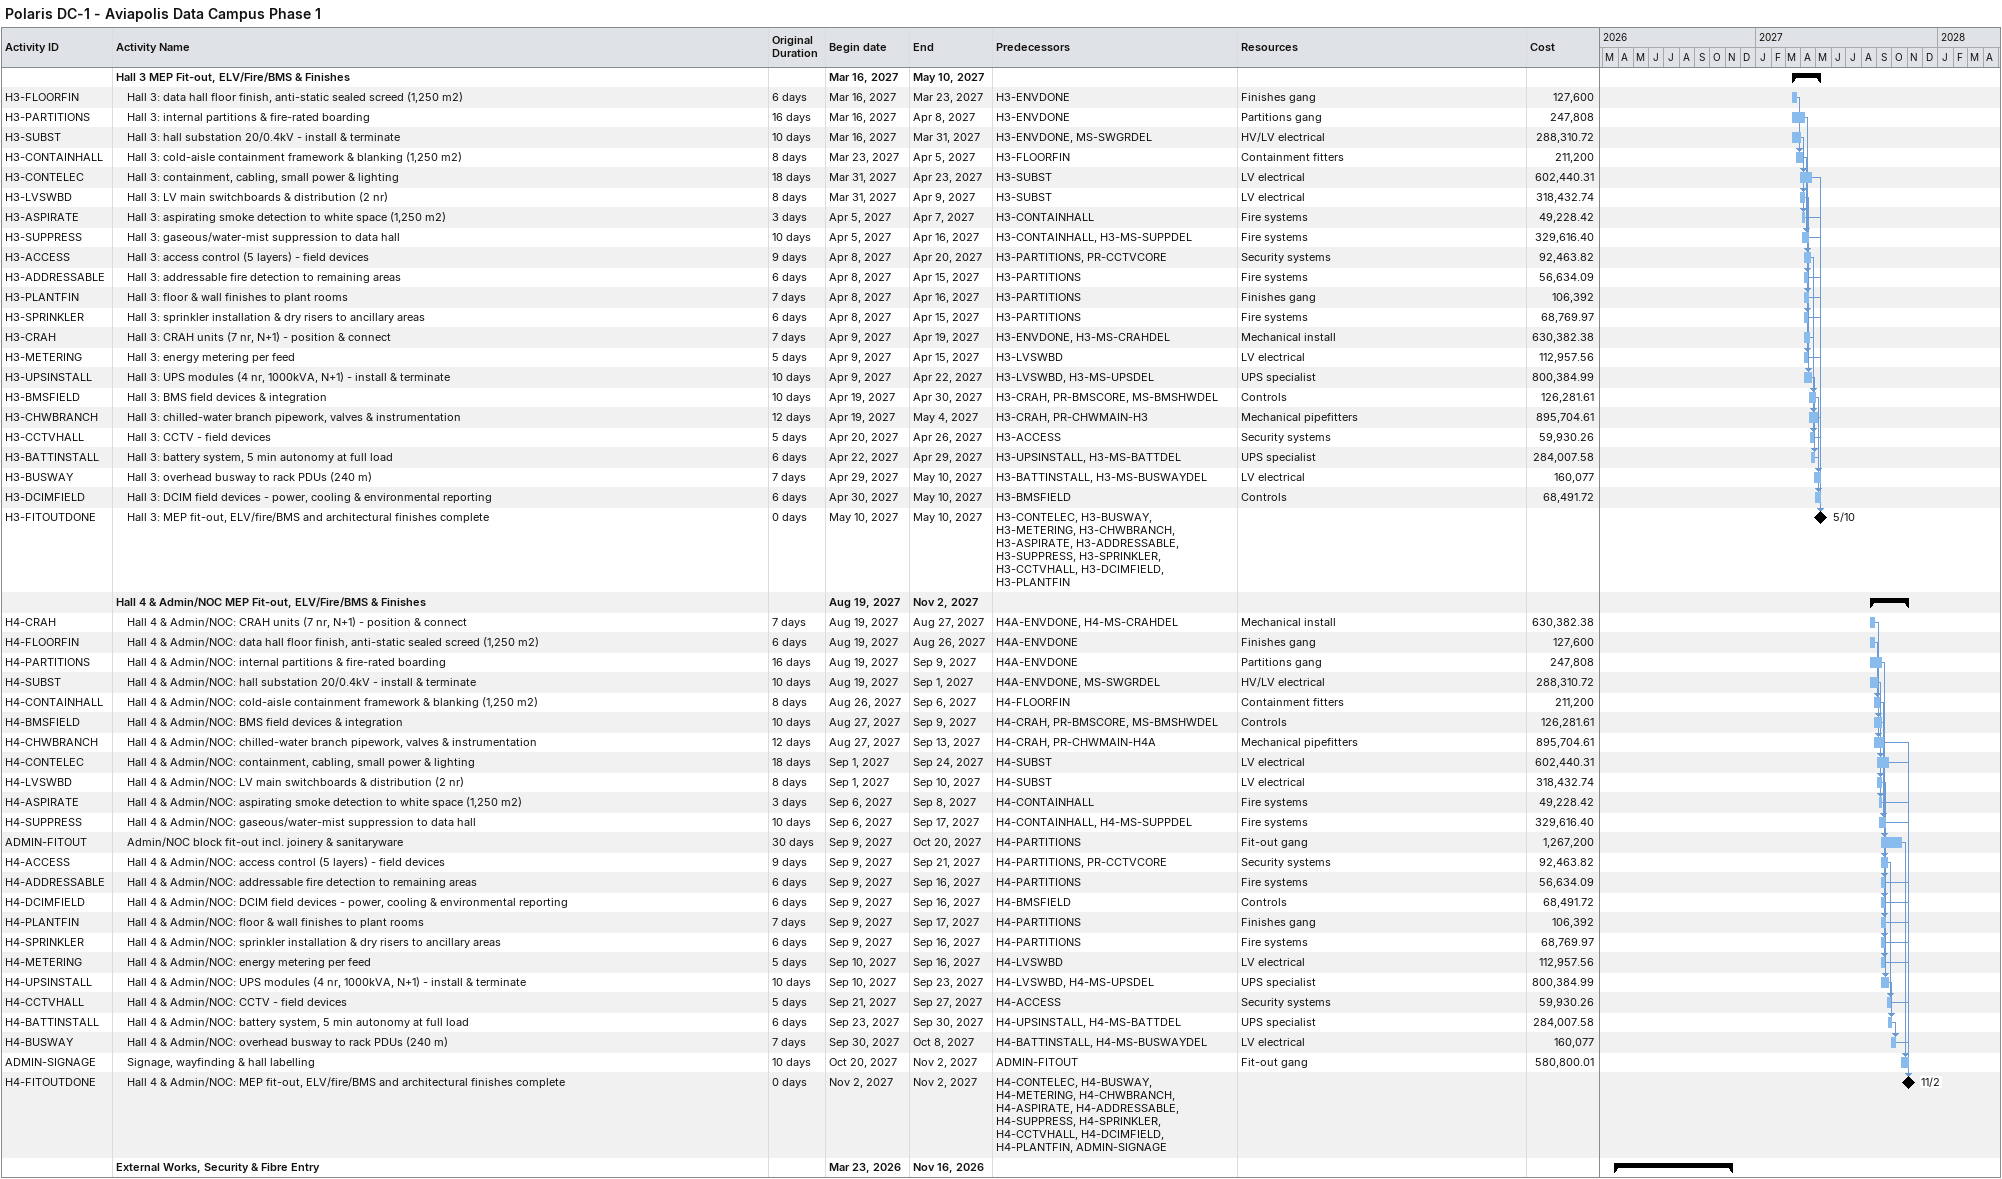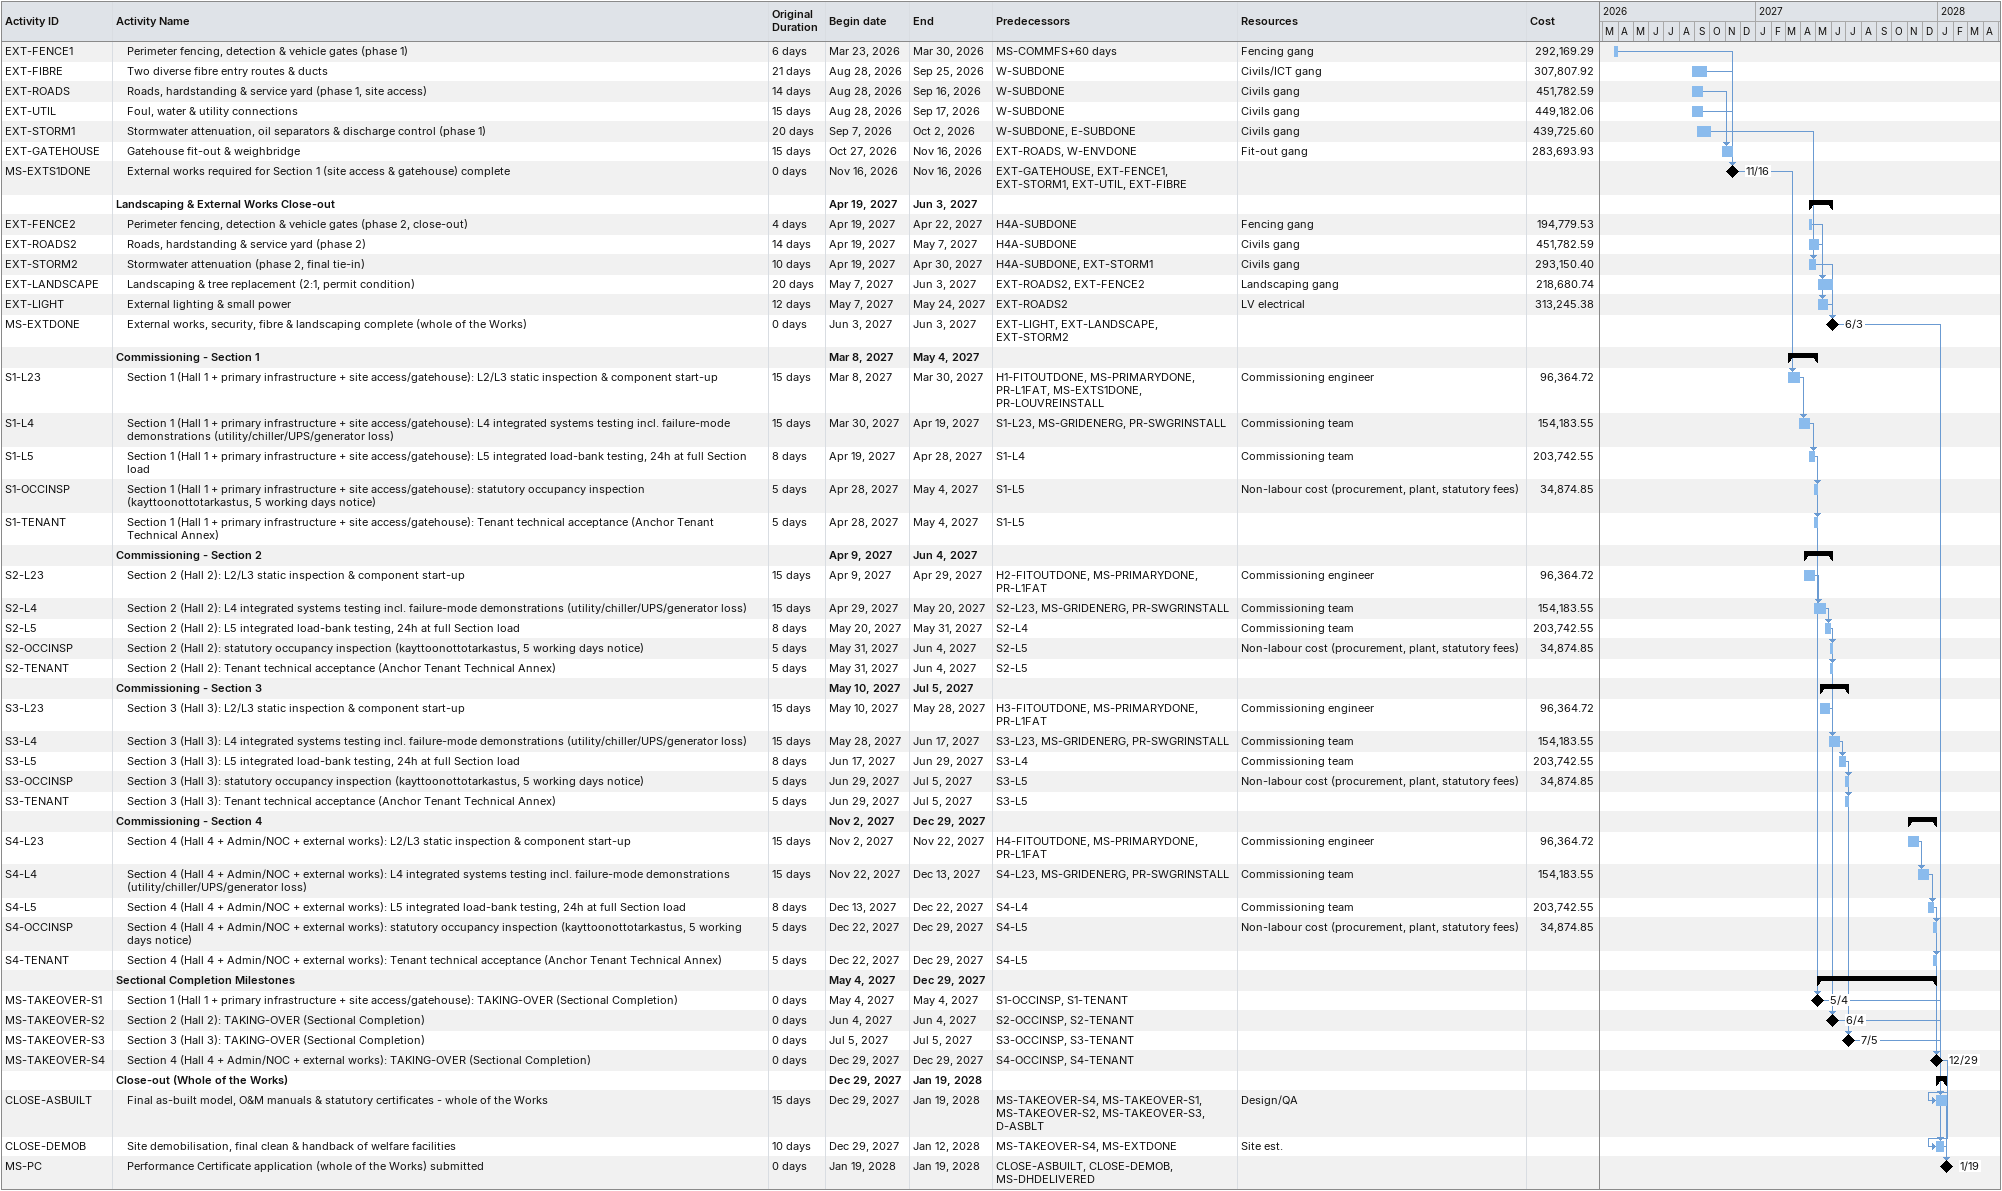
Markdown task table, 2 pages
Polaris DC-1 - Aviapolis Data Campus Phase 1

| ID | Level | Task | Original duration | Start | Finish | Predecessors | Resources | Cost |
|---|---|---|---|---|---|---|---|---|
|  | 1 | **Hall 3 MEP Fit-out, ELV/Fire/BMS & Finishes** |  | 2027-03-16 | 2027-05-10 |  |  |  |
| H3-FLOORFIN | 2 | Hall 3: data hall floor finish, anti-static sealed screed (1,250 m2) | 6d | 2027-03-16 | 2027-03-23 | H3-ENVDONE | Finishes gang | 127600 |
| H3-PARTITIONS | 2 | Hall 3: internal partitions & fire-rated boarding | 16d | 2027-03-16 | 2027-04-08 | H3-ENVDONE | Partitions gang | 247808 |
| H3-SUBST | 2 | Hall 3: hall substation 20/0.4kV - install & terminate | 10d | 2027-03-16 | 2027-03-31 | H3-ENVDONE, MS-SWGRDEL | HV/LV electrical | 288310.72 |
| H3-CONTAINHALL | 2 | Hall 3: cold-aisle containment framework & blanking (1,250 m2) | 8d | 2027-03-23 | 2027-04-05 | H3-FLOORFIN | Containment fitters | 211200 |
| H3-CONTELEC | 2 | Hall 3: containment, cabling, small power & lighting | 18d | 2027-03-31 | 2027-04-23 | H3-SUBST | LV electrical | 602440.31 |
| H3-LVSWBD | 2 | Hall 3: LV main switchboards & distribution (2 nr) | 8d | 2027-03-31 | 2027-04-09 | H3-SUBST | LV electrical | 318432.74 |
| H3-ASPIRATE | 2 | Hall 3: aspirating smoke detection to white space (1,250 m2) | 3d | 2027-04-05 | 2027-04-07 | H3-CONTAINHALL | Fire systems | 49228.42 |
| H3-SUPPRESS | 2 | Hall 3: gaseous/water-mist suppression to data hall | 10d | 2027-04-05 | 2027-04-16 | H3-CONTAINHALL, H3-MS-SUPPDEL | Fire systems | 329616.40 |
| H3-ACCESS | 2 | Hall 3: access control (5 layers) - field devices | 9d | 2027-04-08 | 2027-04-20 | H3-PARTITIONS, PR-CCTVCORE | Security systems | 92463.82 |
| H3-ADDRESSABLE | 2 | Hall 3: addressable fire detection to remaining areas | 6d | 2027-04-08 | 2027-04-15 | H3-PARTITIONS | Fire systems | 56634.09 |
| H3-PLANTFIN | 2 | Hall 3: floor & wall finishes to plant rooms | 7d | 2027-04-08 | 2027-04-16 | H3-PARTITIONS | Finishes gang | 106392 |
| H3-SPRINKLER | 2 | Hall 3: sprinkler installation & dry risers to ancillary areas | 6d | 2027-04-08 | 2027-04-15 | H3-PARTITIONS | Fire systems | 68769.97 |
| H3-CRAH | 2 | Hall 3: CRAH units (7 nr, N+1) - position & connect | 7d | 2027-04-09 | 2027-04-19 | H3-ENVDONE, H3-MS-CRAHDEL | Mechanical install | 630382.38 |
| H3-METERING | 2 | Hall 3: energy metering per feed | 5d | 2027-04-09 | 2027-04-15 | H3-LVSWBD | LV electrical | 112957.56 |
| H3-UPSINSTALL | 2 | Hall 3: UPS modules (4 nr, 1000kVA, N+1) - install & terminate | 10d | 2027-04-09 | 2027-04-22 | H3-LVSWBD, H3-MS-UPSDEL | UPS specialist | 800384.99 |
| H3-BMSFIELD | 2 | Hall 3: BMS field devices & integration | 10d | 2027-04-19 | 2027-04-30 | H3-CRAH, PR-BMSCORE, MS-BMSHWDEL | Controls | 126281.61 |
| H3-CHWBRANCH | 2 | Hall 3: chilled-water branch pipework, valves & instrumentation | 12d | 2027-04-19 | 2027-05-04 | H3-CRAH, PR-CHWMAIN-H3 | Mechanical pipefitters | 895704.61 |
| H3-CCTVHALL | 2 | Hall 3: CCTV - field devices | 5d | 2027-04-20 | 2027-04-26 | H3-ACCESS | Security systems | 59930.26 |
| H3-BATTINSTALL | 2 | Hall 3: battery system, 5 min autonomy at full load | 6d | 2027-04-22 | 2027-04-29 | H3-UPSINSTALL, H3-MS-BATTDEL | UPS specialist | 284007.58 |
| H3-BUSWAY | 2 | Hall 3: overhead busway to rack PDUs (240 m) | 7d | 2027-04-29 | 2027-05-10 | H3-BATTINSTALL, H3-MS-BUSWAYDEL | LV electrical | 160077 |
| H3-DCIMFIELD | 2 | Hall 3: DCIM field devices - power, cooling & environmental reporting | 6d | 2027-04-30 | 2027-05-10 | H3-BMSFIELD | Controls | 68491.72 |
| H3-FITOUTDONE | 2 | Hall 3: MEP fit-out, ELV/fire/BMS and architectural finishes complete | 0d | 2027-05-10 | 2027-05-10 | H3-CONTELEC, H3-BUSWAY, H3-METERING, H3-CHWBRANCH, H3-ASPIRATE, H3-ADDRESSABLE, H3-SUPPRESS, H3-SPRINKLER, H3-CCTVHALL, H3-DCIMFIELD, H3-PLANTFIN |  |  |
|  | 1 | **Hall 4 & Admin/NOC MEP Fit-out, ELV/Fire/BMS & Finishes** |  | 2027-08-19 | 2027-11-02 |  |  |  |
| H4-CRAH | 2 | Hall 4 & Admin/NOC: CRAH units (7 nr, N+1) - position & connect | 7d | 2027-08-19 | 2027-08-27 | H4A-ENVDONE, H4-MS-CRAHDEL | Mechanical install | 630382.38 |
| H4-FLOORFIN | 2 | Hall 4 & Admin/NOC: data hall floor finish, anti-static sealed screed (1,250 m2) | 6d | 2027-08-19 | 2027-08-26 | H4A-ENVDONE | Finishes gang | 127600 |
| H4-PARTITIONS | 2 | Hall 4 & Admin/NOC: internal partitions & fire-rated boarding | 16d | 2027-08-19 | 2027-09-09 | H4A-ENVDONE | Partitions gang | 247808 |
| H4-SUBST | 2 | Hall 4 & Admin/NOC: hall substation 20/0.4kV - install & terminate | 10d | 2027-08-19 | 2027-09-01 | H4A-ENVDONE, MS-SWGRDEL | HV/LV electrical | 288310.72 |
| H4-CONTAINHALL | 2 | Hall 4 & Admin/NOC: cold-aisle containment framework & blanking (1,250 m2) | 8d | 2027-08-26 | 2027-09-06 | H4-FLOORFIN | Containment fitters | 211200 |
| H4-BMSFIELD | 2 | Hall 4 & Admin/NOC: BMS field devices & integration | 10d | 2027-08-27 | 2027-09-09 | H4-CRAH, PR-BMSCORE, MS-BMSHWDEL | Controls | 126281.61 |
| H4-CHWBRANCH | 2 | Hall 4 & Admin/NOC: chilled-water branch pipework, valves & instrumentation | 12d | 2027-08-27 | 2027-09-13 | H4-CRAH, PR-CHWMAIN-H4A | Mechanical pipefitters | 895704.61 |
| H4-CONTELEC | 2 | Hall 4 & Admin/NOC: containment, cabling, small power & lighting | 18d | 2027-09-01 | 2027-09-24 | H4-SUBST | LV electrical | 602440.31 |
| H4-LVSWBD | 2 | Hall 4 & Admin/NOC: LV main switchboards & distribution (2 nr) | 8d | 2027-09-01 | 2027-09-10 | H4-SUBST | LV electrical | 318432.74 |
| H4-ASPIRATE | 2 | Hall 4 & Admin/NOC: aspirating smoke detection to white space (1,250 m2) | 3d | 2027-09-06 | 2027-09-08 | H4-CONTAINHALL | Fire systems | 49228.42 |
| H4-SUPPRESS | 2 | Hall 4 & Admin/NOC: gaseous/water-mist suppression to data hall | 10d | 2027-09-06 | 2027-09-17 | H4-CONTAINHALL, H4-MS-SUPPDEL | Fire systems | 329616.40 |
| ADMIN-FITOUT | 2 | Admin/NOC block fit-out incl. joinery & sanitaryware | 30d | 2027-09-09 | 2027-10-20 | H4-PARTITIONS | Fit-out gang | 1267200 |
| H4-ACCESS | 2 | Hall 4 & Admin/NOC: access control (5 layers) - field devices | 9d | 2027-09-09 | 2027-09-21 | H4-PARTITIONS, PR-CCTVCORE | Security systems | 92463.82 |
| H4-ADDRESSABLE | 2 | Hall 4 & Admin/NOC: addressable fire detection to remaining areas | 6d | 2027-09-09 | 2027-09-16 | H4-PARTITIONS | Fire systems | 56634.09 |
| H4-DCIMFIELD | 2 | Hall 4 & Admin/NOC: DCIM field devices - power, cooling & environmental reporting | 6d | 2027-09-09 | 2027-09-16 | H4-BMSFIELD | Controls | 68491.72 |
| H4-PLANTFIN | 2 | Hall 4 & Admin/NOC: floor & wall finishes to plant rooms | 7d | 2027-09-09 | 2027-09-17 | H4-PARTITIONS | Finishes gang | 106392 |
| H4-SPRINKLER | 2 | Hall 4 & Admin/NOC: sprinkler installation & dry risers to ancillary areas | 6d | 2027-09-09 | 2027-09-16 | H4-PARTITIONS | Fire systems | 68769.97 |
| H4-METERING | 2 | Hall 4 & Admin/NOC: energy metering per feed | 5d | 2027-09-10 | 2027-09-16 | H4-LVSWBD | LV electrical | 112957.56 |
| H4-UPSINSTALL | 2 | Hall 4 & Admin/NOC: UPS modules (4 nr, 1000kVA, N+1) - install & terminate | 10d | 2027-09-10 | 2027-09-23 | H4-LVSWBD, H4-MS-UPSDEL | UPS specialist | 800384.99 |
| H4-CCTVHALL | 2 | Hall 4 & Admin/NOC: CCTV - field devices | 5d | 2027-09-21 | 2027-09-27 | H4-ACCESS | Security systems | 59930.26 |
| H4-BATTINSTALL | 2 | Hall 4 & Admin/NOC: battery system, 5 min autonomy at full load | 6d | 2027-09-23 | 2027-09-30 | H4-UPSINSTALL, H4-MS-BATTDEL | UPS specialist | 284007.58 |
| H4-BUSWAY | 2 | Hall 4 & Admin/NOC: overhead busway to rack PDUs (240 m) | 7d | 2027-09-30 | 2027-10-08 | H4-BATTINSTALL, H4-MS-BUSWAYDEL | LV electrical | 160077 |
| ADMIN-SIGNAGE | 2 | Signage, wayfinding & hall labelling | 10d | 2027-10-20 | 2027-11-02 | ADMIN-FITOUT | Fit-out gang | 580800.01 |
| H4-FITOUTDONE | 2 | Hall 4 & Admin/NOC: MEP fit-out, ELV/fire/BMS and architectural finishes complete | 0d | 2027-11-02 | 2027-11-02 | H4-CONTELEC, H4-BUSWAY, H4-METERING, H4-CHWBRANCH, H4-ASPIRATE, H4-ADDRESSABLE, H4-SUPPRESS, H4-SPRINKLER, H4-CCTVHALL, H4-DCIMFIELD, H4-PLANTFIN, ADMIN-SIGNAGE |  |  |
|  | 1 | **External Works, Security & Fibre Entry** |  | 2026-03-23 | 2026-11-16 |  |  |  |
| EXT-FENCE1 | 2 | Perimeter fencing, detection & vehicle gates (phase 1) | 6d | 2026-03-23 | 2026-03-30 | MS-COMMFS+60d | Fencing gang | 292169.29 |
| EXT-FIBRE | 2 | Two diverse fibre entry routes & ducts | 21d | 2026-08-28 | 2026-09-25 | W-SUBDONE | Civils/ICT gang | 307807.92 |
| EXT-ROADS | 2 | Roads, hardstanding & service yard (phase 1, site access) | 14d | 2026-08-28 | 2026-09-16 | W-SUBDONE | Civils gang | 451782.59 |
| EXT-UTIL | 2 | Foul, water & utility connections | 15d | 2026-08-28 | 2026-09-17 | W-SUBDONE | Civils gang | 449182.06 |
| EXT-STORM1 | 2 | Stormwater attenuation, oil separators & discharge control (phase 1) | 20d | 2026-09-07 | 2026-10-02 | W-SUBDONE, E-SUBDONE | Civils gang | 439725.60 |
| EXT-GATEHOUSE | 2 | Gatehouse fit-out & weighbridge | 15d | 2026-10-27 | 2026-11-16 | EXT-ROADS, W-ENVDONE | Fit-out gang | 283693.93 |
| MS-EXTS1DONE | 2 | External works required for Section 1 (site access & gatehouse) complete | 0d | 2026-11-16 | 2026-11-16 | EXT-GATEHOUSE, EXT-FENCE1, EXT-STORM1, EXT-UTIL, EXT-FIBRE |  |  |
|  | 1 | **Landscaping & External Works Close-out** |  | 2027-04-19 | 2027-06-03 |  |  |  |
| EXT-FENCE2 | 2 | Perimeter fencing, detection & vehicle gates (phase 2, close-out) | 4d | 2027-04-19 | 2027-04-22 | H4A-SUBDONE | Fencing gang | 194779.53 |
| EXT-ROADS2 | 2 | Roads, hardstanding & service yard (phase 2) | 14d | 2027-04-19 | 2027-05-07 | H4A-SUBDONE | Civils gang | 451782.59 |
| EXT-STORM2 | 2 | Stormwater attenuation (phase 2, final tie-in) | 10d | 2027-04-19 | 2027-04-30 | H4A-SUBDONE, EXT-STORM1 | Civils gang | 293150.40 |
| EXT-LANDSCAPE | 2 | Landscaping & tree replacement (2:1, permit condition) | 20d | 2027-05-07 | 2027-06-03 | EXT-ROADS2, EXT-FENCE2 | Landscaping gang | 218680.74 |
| EXT-LIGHT | 2 | External lighting & small power | 12d | 2027-05-07 | 2027-05-24 | EXT-ROADS2 | LV electrical | 313245.38 |
| MS-EXTDONE | 2 | External works, security, fibre & landscaping complete (whole of the Works) | 0d | 2027-06-03 | 2027-06-03 | EXT-LIGHT, EXT-LANDSCAPE, EXT-STORM2 |  |  |
|  | 1 | **Commissioning - Section 1** |  | 2027-03-08 | 2027-05-04 |  |  |  |
| S1-L23 | 2 | Section 1 (Hall 1 + primary infrastructure + site access/gatehouse): L2/L3 static inspection & component start-up | 15d | 2027-03-08 | 2027-03-30 | H1-FITOUTDONE, MS-PRIMARYDONE, PR-L1FAT, MS-EXTS1DONE, PR-LOUVREINSTALL | Commissioning engineer | 96364.72 |
| S1-L4 | 2 | Section 1 (Hall 1 + primary infrastructure + site access/gatehouse): L4 integrated systems testing incl. failure-mode demonstrations (utility/chiller/UPS/generator loss) | 15d | 2027-03-30 | 2027-04-19 | S1-L23, MS-GRIDENERG, PR-SWGRINSTALL | Commissioning team | 154183.55 |
| S1-L5 | 2 | Section 1 (Hall 1 + primary infrastructure + site access/gatehouse): L5 integrated load-bank testing, 24h at full Section load | 8d | 2027-04-19 | 2027-04-28 | S1-L4 | Commissioning team | 203742.55 |
| S1-OCCINSP | 2 | Section 1 (Hall 1 + primary infrastructure + site access/gatehouse): statutory occupancy inspection (kayttoonottotarkastus, 5 working days notice) | 5d | 2027-04-28 | 2027-05-04 | S1-L5 | Non-labour cost (procurement, plant, statutory fees) | 34874.85 |
| S1-TENANT | 2 | Section 1 (Hall 1 + primary infrastructure + site access/gatehouse): Tenant technical acceptance (Anchor Tenant Technical Annex) | 5d | 2027-04-28 | 2027-05-04 | S1-L5 |  |  |
|  | 1 | **Commissioning - Section 2** |  | 2027-04-09 | 2027-06-04 |  |  |  |
| S2-L23 | 2 | Section 2 (Hall 2): L2/L3 static inspection & component start-up | 15d | 2027-04-09 | 2027-04-29 | H2-FITOUTDONE, MS-PRIMARYDONE, PR-L1FAT | Commissioning engineer | 96364.72 |
| S2-L4 | 2 | Section 2 (Hall 2): L4 integrated systems testing incl. failure-mode demonstrations (utility/chiller/UPS/generator loss) | 15d | 2027-04-29 | 2027-05-20 | S2-L23, MS-GRIDENERG, PR-SWGRINSTALL | Commissioning team | 154183.55 |
| S2-L5 | 2 | Section 2 (Hall 2): L5 integrated load-bank testing, 24h at full Section load | 8d | 2027-05-20 | 2027-05-31 | S2-L4 | Commissioning team | 203742.55 |
| S2-OCCINSP | 2 | Section 2 (Hall 2): statutory occupancy inspection (kayttoonottotarkastus, 5 working days notice) | 5d | 2027-05-31 | 2027-06-04 | S2-L5 | Non-labour cost (procurement, plant, statutory fees) | 34874.85 |
| S2-TENANT | 2 | Section 2 (Hall 2): Tenant technical acceptance (Anchor Tenant Technical Annex) | 5d | 2027-05-31 | 2027-06-04 | S2-L5 |  |  |
|  | 1 | **Commissioning - Section 3** |  | 2027-05-10 | 2027-07-05 |  |  |  |
| S3-L23 | 2 | Section 3 (Hall 3): L2/L3 static inspection & component start-up | 15d | 2027-05-10 | 2027-05-28 | H3-FITOUTDONE, MS-PRIMARYDONE, PR-L1FAT | Commissioning engineer | 96364.72 |
| S3-L4 | 2 | Section 3 (Hall 3): L4 integrated systems testing incl. failure-mode demonstrations (utility/chiller/UPS/generator loss) | 15d | 2027-05-28 | 2027-06-17 | S3-L23, MS-GRIDENERG, PR-SWGRINSTALL | Commissioning team | 154183.55 |
| S3-L5 | 2 | Section 3 (Hall 3): L5 integrated load-bank testing, 24h at full Section load | 8d | 2027-06-17 | 2027-06-29 | S3-L4 | Commissioning team | 203742.55 |
| S3-OCCINSP | 2 | Section 3 (Hall 3): statutory occupancy inspection (kayttoonottotarkastus, 5 working days notice) | 5d | 2027-06-29 | 2027-07-05 | S3-L5 | Non-labour cost (procurement, plant, statutory fees) | 34874.85 |
| S3-TENANT | 2 | Section 3 (Hall 3): Tenant technical acceptance (Anchor Tenant Technical Annex) | 5d | 2027-06-29 | 2027-07-05 | S3-L5 |  |  |
|  | 1 | **Commissioning - Section 4** |  | 2027-11-02 | 2027-12-29 |  |  |  |
| S4-L23 | 2 | Section 4 (Hall 4 + Admin/NOC + external works): L2/L3 static inspection & component start-up | 15d | 2027-11-02 | 2027-11-22 | H4-FITOUTDONE, MS-PRIMARYDONE, PR-L1FAT | Commissioning engineer | 96364.72 |
| S4-L4 | 2 | Section 4 (Hall 4 + Admin/NOC + external works): L4 integrated systems testing incl. failure-mode demonstrations (utility/chiller/UPS/generator loss) | 15d | 2027-11-22 | 2027-12-13 | S4-L23, MS-GRIDENERG, PR-SWGRINSTALL | Commissioning team | 154183.55 |
| S4-L5 | 2 | Section 4 (Hall 4 + Admin/NOC + external works): L5 integrated load-bank testing, 24h at full Section load | 8d | 2027-12-13 | 2027-12-22 | S4-L4 | Commissioning team | 203742.55 |
| S4-OCCINSP | 2 | Section 4 (Hall 4 + Admin/NOC + external works): statutory occupancy inspection (kayttoonottotarkastus, 5 working days notice) | 5d | 2027-12-22 | 2027-12-29 | S4-L5 | Non-labour cost (procurement, plant, statutory fees) | 34874.85 |
| S4-TENANT | 2 | Section 4 (Hall 4 + Admin/NOC + external works): Tenant technical acceptance (Anchor Tenant Technical Annex) | 5d | 2027-12-22 | 2027-12-29 | S4-L5 |  |  |
|  | 1 | **Sectional Completion Milestones** |  | 2027-05-04 | 2027-12-29 |  |  |  |
| MS-TAKEOVER-S1 | 2 | Section 1 (Hall 1 + primary infrastructure + site access/gatehouse): TAKING-OVER (Sectional Completion) | 0d | 2027-05-04 | 2027-05-04 | S1-OCCINSP, S1-TENANT |  |  |
| MS-TAKEOVER-S2 | 2 | Section 2 (Hall 2): TAKING-OVER (Sectional Completion) | 0d | 2027-06-04 | 2027-06-04 | S2-OCCINSP, S2-TENANT |  |  |
| MS-TAKEOVER-S3 | 2 | Section 3 (Hall 3): TAKING-OVER (Sectional Completion) | 0d | 2027-07-05 | 2027-07-05 | S3-OCCINSP, S3-TENANT |  |  |
| MS-TAKEOVER-S4 | 2 | Section 4 (Hall 4 + Admin/NOC + external works): TAKING-OVER (Sectional Completion) | 0d | 2027-12-29 | 2027-12-29 | S4-OCCINSP, S4-TENANT |  |  |
|  | 1 | **Close-out (Whole of the Works)** |  | 2027-12-29 | 2028-01-19 |  |  |  |
| CLOSE-ASBUILT | 2 | Final as-built model, O&M manuals & statutory certificates - whole of the Works | 15d | 2027-12-29 | 2028-01-19 | MS-TAKEOVER-S4, MS-TAKEOVER-S1, MS-TAKEOVER-S2, MS-TAKEOVER-S3, D-ASBLT | Design/QA |  |
| CLOSE-DEMOB | 2 | Site demobilisation, final clean & handback of welfare facilities | 10d | 2027-12-29 | 2028-01-12 | MS-TAKEOVER-S4, MS-EXTDONE | Site est. |  |
| MS-PC | 2 | Performance Certificate application (whole of the Works) submitted | 0d | 2028-01-19 | 2028-01-19 | CLOSE-ASBUILT, CLOSE-DEMOB, MS-DHDELIVERED |  |  |
